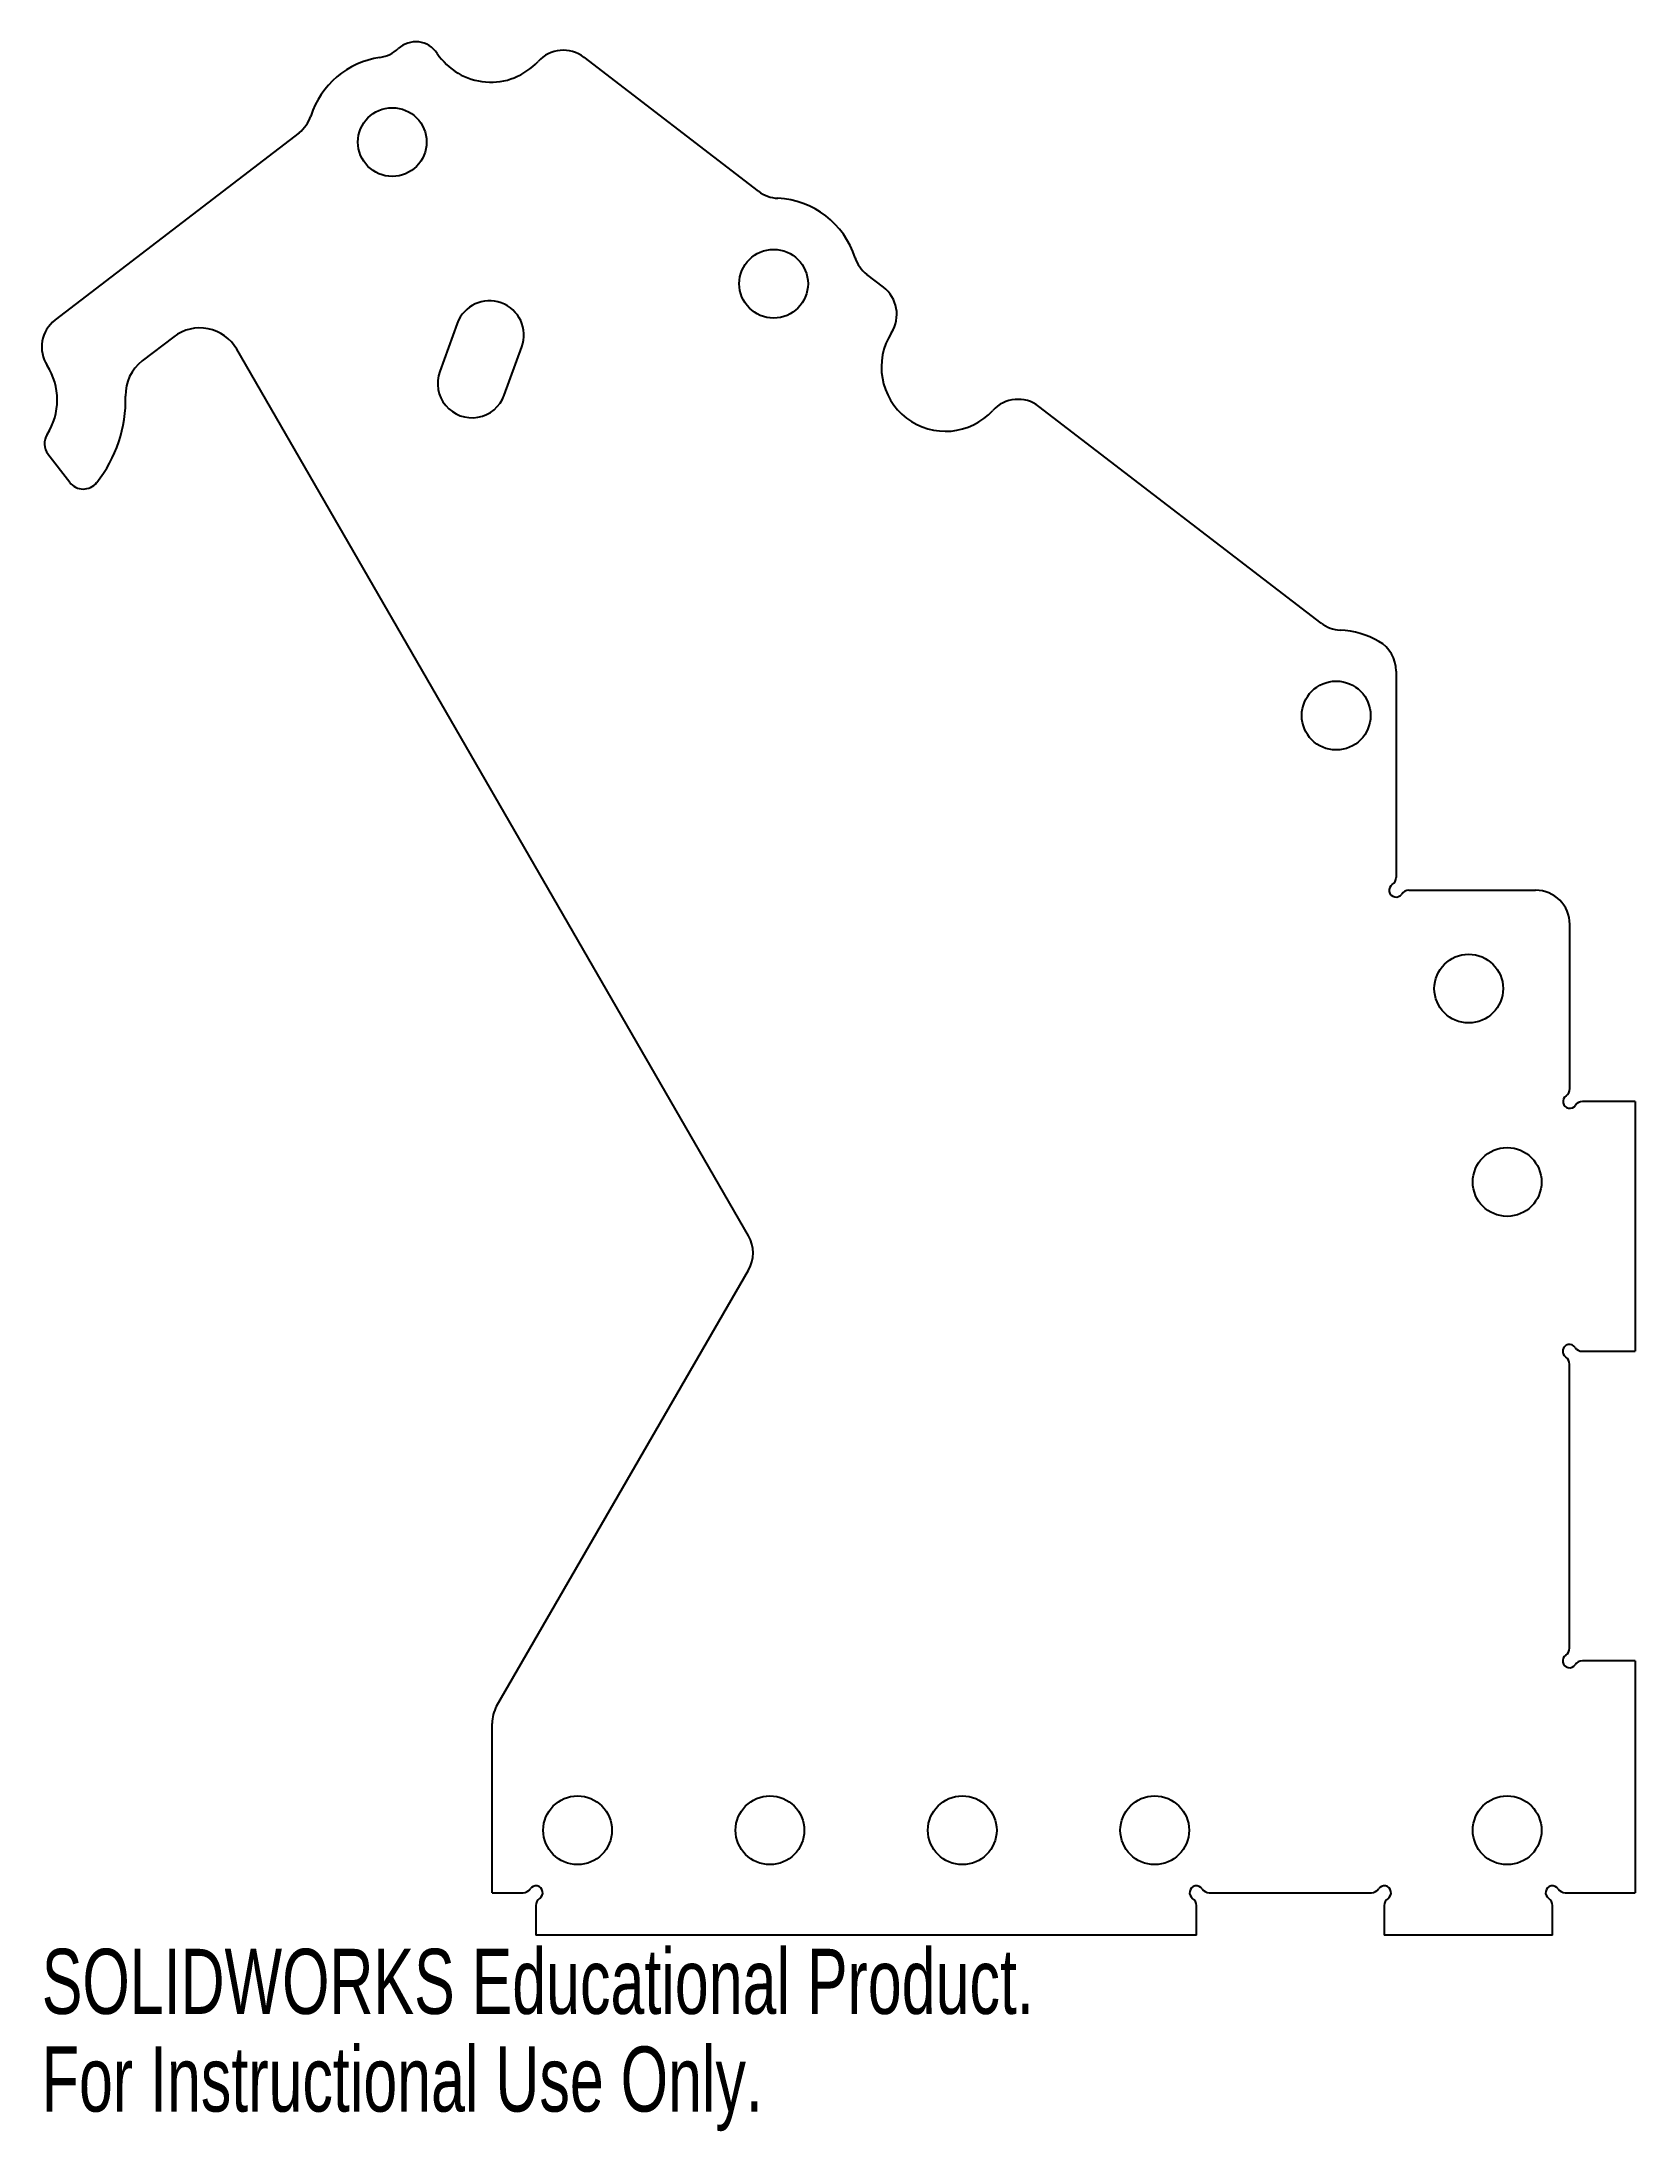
# Model space of a CAD drawing. Header units: inches. Extents: x -0.35 to 4.31, y -6.7 to -0.59.
import ezdxf

# ---------------------------------------------------------------- set-up
doc = ezdxf.new("R2010")
doc.units = ezdxf.units.IN
doc.header["$MEASUREMENT"] = 0
doc.styles.add('SLDTEXTSTYLE0', font='TXT', dxfattribs={"width": 0.7})

msp = doc.modelspace()

# ---------------------------------------------------------------- linework, layer by layer
at = {"color": 7, "linetype": 'Continuous', "lineweight": 25}
for p, q in [((1.7484, -1.0264), (1.2381, -0.6349)), ((0.4047, -0.8554), (-0.3085, -1.4026)), ((2.1136, -1.3067), (2.0651, -1.2695)), ((0.0382, -1.4517), (-0.0538, -1.5224)), ((0.8673, -1.4126), (0.816, -1.5536)), ((1.7189, -4.08), (0.2226, -1.4884)), ((1.0049, -1.6223), (1.0562, -1.4814)), ((3.3933, -2.2886), (2.568, -1.6554)), ((-0.2658, -1.8773), (-0.3294, -1.7945)), ((3.6125, -2.429), (3.6125, -3.0322)), ((3.6499, -3.0696), (4.0207, -3.0696)), ((4.1207, -3.6497), (4.1207, -3.1696)), ((4.312, -3.6871), (4.1581, -3.6871)), ((4.312, -3.6871), (4.312, -4.4175)), ((0.9826, -5.4552), (1.7189, -4.18)), ((4.12, -5.2851), (4.12, -4.4549)), ((4.1574, -4.4175), (4.312, -4.4175)), ((4.312, -5.3225), (4.1574, -5.3225)), ((4.312, -5.3225), (4.312, -6)), ((0.9692, -6), (0.9692, -5.5052)), ((0.9692, -6), (1.0598, -6)), ((1.0973, -6.0374), (1.0973, -6.124)), ((3.0288, -6.124), (3.0288, -6.0374)), ((3.0662, -6), (3.5406, -6)), ((3.578, -6.0374), (3.578, -6.124)), ((4.07, -6.124), (4.07, -6.0374)), ((4.1074, -6), (4.312, -6)), ((3.0288, -6.124), (1.0973, -6.124)), ((4.07, -6.124), (3.578, -6.124))]:
    msp.add_line(p, q, dxfattribs=at)
for centre in [(0.6772, -0.8826), (1.7926, -1.2967), (3.4375, -2.5589), (3.825, -3.3571), (3.9375, -3.9225), (1.2192, -5.8175), (1.7817, -5.8175), (2.3443, -5.8175), (2.9068, -5.8175), (3.9375, -5.8175)]:
    msp.add_circle(centre, 0.1005, dxfattribs=at)
for centre, radius, start, end in [((0.627, -0.5362), 0.1, 278.26129, 312.87918), ((0.746, -0.6645), 0.075, 33.3714, 132.87918), ((0.6772, -0.8826), 0.25, 98.26129, 162.27194), ((0.9653, -0.5201), 0.1875, 213.3714, 317.51146), ((1.1773, -0.7143), 0.1, 52.5, 137.51146), ((0.3439, -0.776), 0.1, 307.5, 342.27194), ((1.8092, -0.9471), 0.1, 232.5, 267.27194), ((1.7926, -1.2967), 0.25, 17.72806, 87.27194), ((2.126, -1.1901), 0.1, 197.72806, 232.5), ((2.0527, -1.386), 0.1, 327.48854, 52.5), ((-0.2476, -1.482), 0.1, 127.5, 212.51146), ((0.9618, -1.447), 0.1005, 340, 160), ((0.1143, -1.5509), 0.125, 30, 127.5), ((2.2951, -1.5405), 0.1875, 147.48854, 317.51146), ((0.0223, -1.6215), 0.125, 127.5, 181.67116), ((-0.49, -1.6365), 0.1875, 327.50519, 32.51146), ((0.9105, -1.588), 0.1005, 160, 340), ((-0.49, -1.6365), 0.3875, 321.43026, 1.67116), ((2.5071, -1.7347), 0.1, 52.5, 137.51146), ((-0.2897, -1.7641), 0.05, 147.50519, 217.5), ((-0.2262, -1.8469), 0.05, 217.5, 321.43026), ((3.4542, -2.2093), 0.1, 232.5, 267.27194), ((3.4375, -2.5589), 0.25, 60, 87.27194), ((3.5125, -2.429), 0.1, 0, 60), ((3.6125, -3.0696), 0.02, 123.74899, 326.25101), ((3.5875, -3.0322), 0.025, 303.74899, 360), ((3.6499, -3.0946), 0.025, 90, 146.25101), ((4.0207, -3.1696), 0.1, 0, 90), ((4.0957, -3.6497), 0.025, 303.74899, 360), ((4.1207, -3.6871), 0.02, 123.74899, 326.25101), ((4.1581, -3.7121), 0.025, 90, 146.25101), ((1.6323, -4.13), 0.1, 330, 30), ((4.12, -4.4175), 0.02, 33.74899, 236.25101), ((4.095, -4.4549), 0.025, 0, 56.25101), ((4.1574, -4.3925), 0.025, 213.74899, 270), ((4.12, -5.3225), 0.02, 123.74899, 326.25101), ((4.095, -5.2851), 0.025, 303.74899, 360), ((4.1574, -5.3475), 0.025, 90, 146.25101), ((1.0693, -5.5052), 0.1, 150, 180), ((1.0973, -6), 0.02, 303.74899, 146.25101), ((3.0288, -6), 0.02, 33.74899, 236.25101), ((3.578, -6), 0.02, 303.74899, 146.25101), ((4.07, -6), 0.02, 33.74899, 236.25101), ((1.0598, -5.975), 0.025, 270, 326.25101), ((1.1222, -6.0374), 0.025, 123.74899, 180), ((3.0038, -6.0374), 0.025, 360, 56.25101), ((3.0662, -5.975), 0.025, 213.74899, 270), ((3.5406, -5.975), 0.025, 270, 326.25101), ((3.603, -6.0374), 0.025, 123.74899, 180), ((4.045, -6.0374), 0.025, 0, 56.25101), ((4.1074, -5.975), 0.025, 213.74899, 270)]:
    msp.add_arc(centre, radius, start, end, dxfattribs=at)

# ---------------------------------------------------------------- texts
at = {"color": 7, "linetype": 'Continuous', "char_height": 0.1903, "attachment_point": 1, "style": 'SLDTEXTSTYLE0'}
for s, insert in [('SOLIDWORKS Educational Product.', (-0.3476, -6.1641)), ('For Instructional Use Only.', (-0.3476, -6.4496))]:
    msp.add_mtext(s, dxfattribs=dict(at, insert=insert))

doc.saveas('drawing.dxf')
